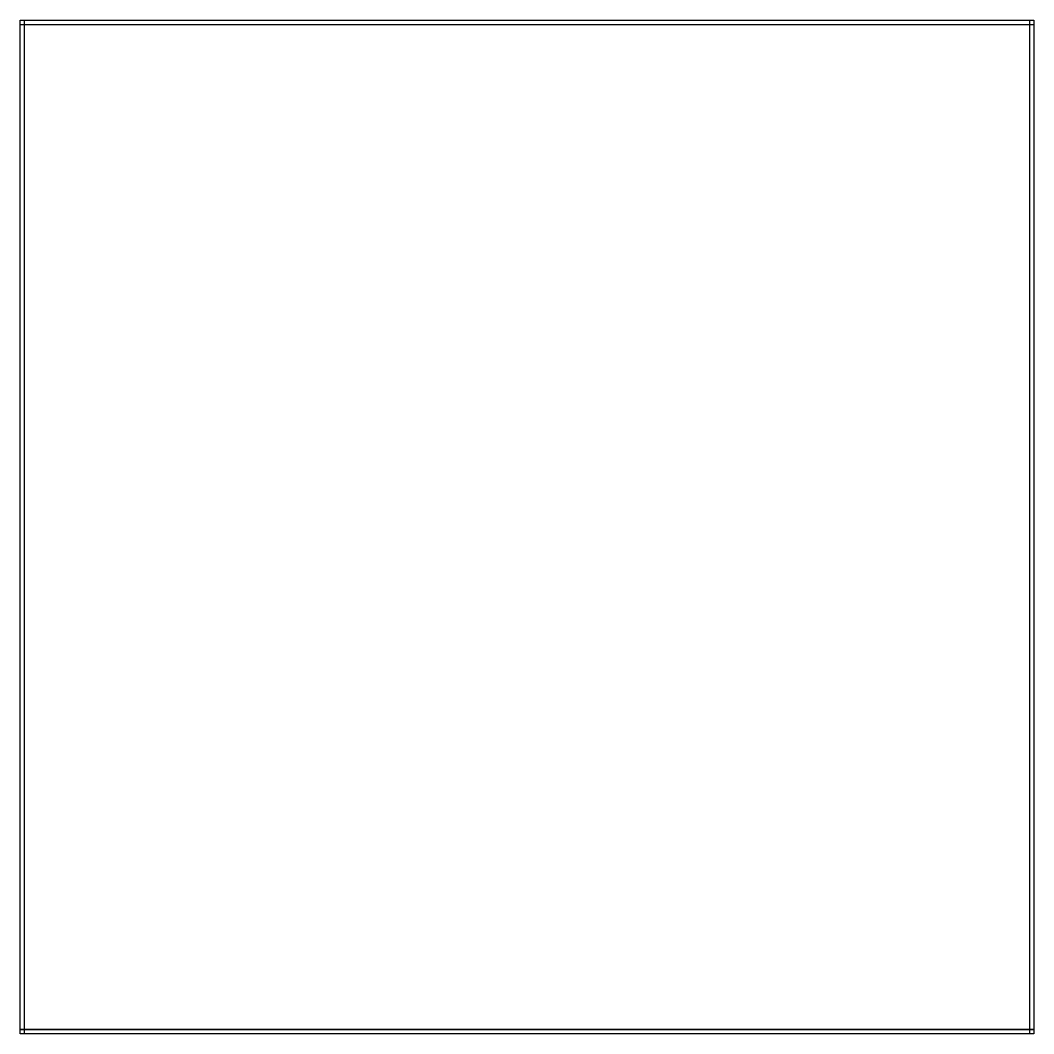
# Model space of a CAD drawing. Header units: inches. Extents: x 2.494 to 2.732, y 0.138 to 0.376.
import ezdxf

# ---------------------------------------------------------------- set-up
doc = ezdxf.new("R2010")
doc.units = ezdxf.units.IN
doc.header["$MEASUREMENT"] = 0
doc.layers.get('0').update_dxf_attribs({"color": 254, "true_color": 0xc2ced6})

msp = doc.modelspace()

# ---------------------------------------------------------------- linework, layer by layer
for p, q in [((2.49399, 0.37509, 0.0976), (2.73219, 0.37509, 0.0976)), ((2.49499, 0.13789, 0.0976), (2.49499, 0.37609, 0.0976)), ((2.73019, 0.37609, 0.0976), (2.73219, 0.37609, 0.0976)), ((2.73119, 0.37609, 0.0976), (2.73119, 0.13789, 0.0976)), ((2.73219, 0.37609, 0.0976), (2.73219, 0.37409, 0.0976)), ((2.49399, 0.13789, 0.0976), (2.49399, 0.13989, 0.0976)), ((2.49399, 0.13889, 0.0976), (2.73219, 0.13889, 0.0976)), ((2.73219, 0.13889, 0.0976), (2.49399, 0.13889, 0.0976)), ((2.73119, 0.13889, 0.0976), (2.49499, 0.13889, 0.0976)), ((2.73219, 0.13989, 0.0976), (2.73219, 0.13789, 0.0976)), ((2.73219, 0.13789, 0.0976), (2.73019, 0.13789, 0.0976))]:
    msp.add_line(p, q)
at = {"elevation": 0.0976}
msp.add_lwpolyline([(2.49399, 0.13789), (2.49399, 0.37609), (2.73219, 0.37609), (2.73219, 0.13789), (2.49399, 0.13789)], dxfattribs=at)

doc.saveas('drawing.dxf')
